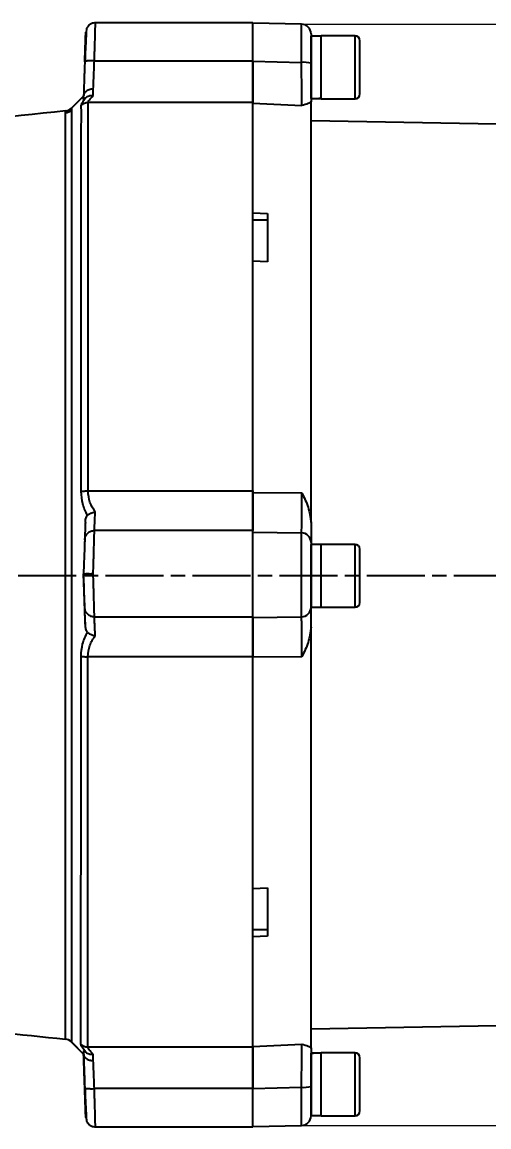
# Model space of a CAD drawing. Header units: millimetres. Extents: x 2278 to 4715, y 679 to 2402.
# Drawn here: x 3972 to 4068.5, y 1969.2 to 2197.4 of the extents above; entities that cross this region are included whole.
import ezdxf

# ---------------------------------------------------------------- set-up
doc = ezdxf.new("R2010")
doc.units = ezdxf.units.MM
doc.linetypes.add('AM_ISO08W050', pattern=[18, 12, -1.5, 3, -1.5])
doc.layers.add('AM_5', color=3, linetype='Continuous', lineweight=25)
doc.layers.add('AM_7', color=4, linetype='AM_ISO08W050', lineweight=25)
doc.styles.add('SLDTEXTSTYLE1', font='txt.shx', dxfattribs={"width": 0.7, "bigfont": 'gbcbig.shx'})
doc.dimstyles.new('SLDDIMSTYLE12$0', dxfattribs={"dimtxt": 12, "dimasz": 10, "dimexe": 0, "dimexo": 0.0625, "dimgap": 0.875, "dimtad": 1, "dimdec": 1, "dimlfac": 1.8, "dimrnd": 1e-09, "dimzin": 12, "dimdsep": 46, "dimtxsty": 'SLDTEXTSTYLE1', "dimcen": 0.09, "dimdle": 8.16, "dimclrd": 3, "dimclre": 3, "dimadec": 0, "dimazin": 3, "dimtfac": 1, "dimtdec": 1, "dimtofl": 0, "dimtmove": 0, "dimatfit": 3, "dimfxl": 0, "dimfrac": 2, "dimtolj": 1, "dimlwd": 5, "dimlwe": 5, "dimarcsym": 0})

# ---------------------------------------------------------------- blocks, each defined once
blk = doc.blocks.new('*D69')
at = {"layer": 'AM_5', "color": 3, "lineweight": 5, "transparency": 16777216}
blk.add_line((4029.82, 2196.94), (4217.38, 2196.94), dxfattribs=at)
at = {"layer": 'AM_5', "color": 3, "linetype": 'Continuous', "lineweight": 5, "transparency": 16777216}
for p, q in [((4217.38, 2186.94), (4217.38, 1979.51)), ((4029.82, 1969.51), (4217.38, 1969.51))]:
    blk.add_line(p, q, dxfattribs=at)
at = {"layer": 'AM_5', "color": 3, "transparency": 16777216}
for points in [[(4215.72, 2186.94), (4219.05, 2186.94), (4217.38, 2196.94)], [(4215.72, 1979.51), (4219.05, 1979.51), (4217.38, 1969.51)]]:
    blk.add_solid(points, dxfattribs=at)
at = {"layer": 'Defpoints', "color": 0, "transparency": 16777216}
for p in [(4029.76, 2196.94), (4029.75, 1969.51), (4217.38, 1969.51)]:
    blk.add_point(p, dxfattribs=at)
at = {"layer": 'AM_5', "color": 0, "transparency": 16777216, "insert": (4210.51, 2083.23), "char_height": 12, "attachment_point": 5, "rotation": 90, "style": 'SLDTEXTSTYLE1'}
blk.add_mtext('\\A1;230', dxfattribs=at)

msp = doc.modelspace()

# ---------------------------------------------------------------- linework, layer by layer
at = {"color": 7, "linetype": 'Continuous', "lineweight": 25}
for p, q in [((4019.721, 2197.228), (3987.18, 2197.228)), ((4029.756, 2196.943), (4019.721, 2197.118)), ((4029.756, 2189.049), (4029.756, 2196.943)), ((4033.821, 2194.463), (4031.721, 2194.463)), ((4031.721, 2181.583), (4031.721, 2194.463)), ((4040.821, 2194.523), (4033.821, 2194.523)), ((4033.821, 2181.523), (4033.821, 2194.523)), ((4033.821, 2181.698), (4033.821, 2194.44)), ((4040.821, 2181.523), (4040.821, 2194.523)), ((3985.036, 2189.223), (3984.968, 2189.181)), ((3986.966, 2189.364), (4019.721, 2189.363)), ((4019.721, 2189.299), (4029.756, 2189.049)), ((3986.721, 2182.203), (3986.721, 2183.513)), ((3984.721, 2182.102), (3982.217, 2179.597)), ((3984.721, 2181.509), (3984.721, 2182.126)), ((4033.821, 2181.523), (4040.821, 2181.523)), ((4019.721, 2180.772), (3985.675, 2180.772)), ((4019.721, 2180.648), (4029.826, 2180.131)), ((4161.247, 2174.707), (4031.721, 2176.968)), ((4019.721, 2157.977), (4022.721, 2157.866)), ((4022.721, 2156.442), (4019.721, 2156.442)), ((4022.721, 2147.871), (4019.721, 2147.982)), ((3985.641, 2100.56), (4019.721, 2100.56)), ((4019.721, 2100.256), (4029.825, 2100.137)), ((4019.72, 2092.385), (3986.964, 2092.386)), ((4019.72, 2092.054), (4029.755, 2091.905)), ((4029.755, 2074.551), (4029.755, 2091.905)), ((4033.82, 2089.463), (4031.72, 2089.463)), ((4031.72, 2076.583), (4031.72, 2089.463)), ((4040.82, 2089.523), (4033.82, 2089.523)), ((4033.82, 2076.523), (4033.82, 2089.523)), ((4033.82, 2076.583), (4033.82, 2089.463)), ((4040.82, 2076.523), (4040.82, 2089.523)), ((3984.72, 2083.468), (3984.72, 2083.44)), ((4031.72, 2076.583), (4033.82, 2076.583)), ((4033.82, 2076.523), (4040.82, 2076.523)), ((3986.964, 2074.525), (4019.72, 2074.524)), ((4019.72, 2074.402), (4029.755, 2074.551)), ((4019.72, 2066.313), (3985.626, 2066.313)), ((4029.825, 2066.319), (4019.72, 2066.2)), ((4019.72, 2018.474), (4022.72, 2018.585)), ((4019.837, 2010.014), (4022.72, 2010.014)), ((4022.72, 2008.59), (4019.72, 2008.479)), ((4019.72, 2003.305), (4019.72, 2008.479)), ((4031.72, 1989.488), (4161.246, 1991.748)), ((3980.972, 1987.371), (3980.972, 1987.372)), ((3982.194, 1986.799), (3984.726, 1984.265)), ((3982.198, 1986.795), (3984.72, 1984.271)), ((3982.198, 1986.795), (3982.199, 1986.794)), ((3984.72, 1984.898), (3984.72, 1984.295)), ((3985.592, 1985.757), (4019.72, 1985.757)), ((4019.72, 1985.808), (4029.825, 1986.325)), ((3984.72, 1984.275), (3984.72, 1984.295)), ((3984.72, 1984.251), (3984.72, 1984.272)), ((3984.72, 1984.271), (3984.72, 1984.27)), ((3984.72, 1984.27), (3984.72, 1984.271)), ((3984.721, 1984.245), (3984.72, 1984.251)), ((4031.72, 1984.348), (4031.72, 1984.463)), ((4031.72, 1971.583), (4031.72, 1984.348)), ((4040.82, 1984.523), (4033.82, 1984.523)), ((4033.82, 1978.023), (4033.82, 1984.523)), ((4033.82, 1971.583), (4033.82, 1984.46)), ((4040.82, 1978.023), (4040.82, 1984.523)), ((4033.82, 1971.523), (4033.82, 1978.023)), ((4040.82, 1971.523), (4040.82, 1978.023)), ((3984.964, 1977.305), (3985.032, 1977.265)), ((4019.72, 1977.131), (3986.963, 1977.131)), ((4019.72, 1977.157), (4029.755, 1977.407)), ((4029.755, 1969.513), (4029.755, 1977.407)), ((4031.72, 1971.583), (4033.82, 1971.583)), ((4033.82, 1971.523), (4040.82, 1971.523)), ((3987.176, 1969.228), (4019.72, 1969.228)), ((4019.72, 1969.338), (4029.755, 1969.513))]:
    msp.add_line(p, q, dxfattribs=at)
at = {"color": 7, "linetype": 'Continuous', "lineweight": 25, "flags": 128}
msp.add_lwpolyline([(3986.72, 1982.927), (3986.72, 1983.106), (3986.72, 1983.281), (3986.72, 1983.451), (3986.72, 1983.615), (3986.72, 1983.775), (3986.72, 1983.93), (3986.72, 1984.08), (3986.72, 1984.224)], dxfattribs=at)
at = {"color": 7, "linetype": 'Continuous', "lineweight": 25}
for centre, radius, start, end in [((4029.721, 2194.944), 2, 359.99969, 88.99969), ((4040.821, 2193.523), 1, 359.99969, 89.99969), ((4030.237, 2183.72), 5.35, 73.89589, 95.15802), ((4040.821, 2182.523), 1, 269.99969, 359.99969), ((4043.831, 1525.134), 656.897, 95.489386, 101.924805), ((3980.801, 2181.009), 2, 275.4893, 315.06662), ((4029.725, 2089.909), 1.995, 0.12453, 89.12989), ((4040.82, 2088.523), 1, 359.99969, 89.99969), ((4029.725, 2076.547), 1.995, 270.86948, 359.87485), ((4040.82, 2077.523), 1, 269.99969, 359.99969), ((4042.543, 2641.377), 656.897, 259.692209, 264.621686), ((3980.784, 1985.38), 2, 45.01628, 84.62182), ((3980.784, 1985.38), 2, 44.96902, 84.62197), ((4040.82, 1983.523), 1, 359.99969, 89.99969), ((4030.236, 1982.736), 5.35, 264.84135, 286.10349), ((4029.72, 1971.512), 2, 270.99969, 359.99969), ((4040.82, 1972.523), 1, 269.99969, 359.99969)]:
    msp.add_arc(centre, radius, start, end, dxfattribs=at)
for centre, major_axis, ratio, start_param, end_param in [((4031.721, 2188.023), (11.154, 0), 0.5773503, 4.712389, 4.9017857), ((4033.821, 2188.023), (11.154, 0), 0.5773503, 4.6181163, 4.712389), ((3984.843, 2079.725), (-3.458, 99.039), 0.0000745, 4.6429335, 4.7499054), ((3981.383, 2079.846), (-3.337, 95.576), 0.0000745, 3.1448209, 3.1516235), ((4031.72, 1978.023), (11.154, 0), 0.5773503, 1.4765235, 1.5707963), ((4033.82, 1978.023), (11.154, 0), 0.5773503, 1.5707963, 1.760193)]:
    msp.add_ellipse(centre, major_axis=major_axis, ratio=ratio, start_param=start_param, end_param=end_param, dxfattribs=at)
for points, knots in [([(3987.259, 2197.226), (3987.071, 2197.218), (3986.681, 2197.202), (3986.124, 2196.959), (3985.638, 2196.564), (3985.441, 2196.198), (3985.343, 2196.017)], [0, 0, 0, 0, 0.2333499, 0.484891, 0.744508, 1, 1, 1, 1]), ([(3986.966, 2189.364), (3986.983, 2189.963), (3987.013, 2191.103), (3987.064, 2192.995), (3987.106, 2194.471), (3987.134, 2195.532), (3987.151, 2196.139), (3987.171, 2196.88), (3987.185, 2197.393), (3987.18, 2197.205), (3987.18, 2197.193)], [0, 0, 0, 0, 0.1406686, 0.2673929, 0.4783479, 0.5663563, 0.6529404, 0.7381007, 0.9838874, 1, 1, 1, 1]), ([(4019.721, 2189.363), (4019.721, 2190.426), (4019.721, 2192.552), (4019.721, 2195.12), (4019.721, 2196.889), (4019.721, 2197.113), (4019.721, 2197.224)], [0, 0, 0, 0, 0.25036608, 0.50073216, 0.75109823, 1, 1, 1, 1]), ([(3985.345, 2196.023), (3985.329, 2195.897), (3985.297, 2195.647), (3985.213, 2194.076), (3985.112, 2191.878), (3985.038, 2190.105), (3985.001, 2189.225)], [0, 0, 0, 0, 0.254696, 0.5062842, 0.7546307, 1, 1, 1, 1]), ([(3985.069, 2192.066), (3985.079, 2192.335), (3985.115, 2193.379), (3985.15, 2194.376), (3985.177, 2195.149), (3985.179, 2195.221), (3985.181, 2195.263)], [0, 0, 0, 0, 0.1366129, 0.5304212, 0.7239462, 1, 1, 1, 1]), ([(4041.821, 2188.023), (4041.821, 2188.715), (4041.821, 2189.779), (4041.821, 2191.059), (4041.821, 2191.94), (4041.821, 2192.65), (4041.821, 2193.336), (4041.821, 2193.449), (4041.821, 2193.523)], [0, 0, 0, 0, 0.2394568, 0.3683607, 0.5, 0.6316393, 0.7605432, 1, 1, 1, 1]), ([(3984.968, 2189.151), (3984.994, 2189.892), (3985.03, 2190.946), (3985.06, 2191.81), (3985.069, 2192.066)], [0, 0, 0, 0, 0.7030079, 1, 1, 1, 1]), ([(3984.968, 2189.181), (3984.949, 2188.659), (3984.914, 2187.644), (3984.864, 2186.221), (3984.796, 2184.275), (3984.753, 2183.029), (3984.722, 2182.143)], [0, 0, 0, 0, 0.1983107, 0.386023, 0.5632417, 1, 1, 1, 1]), ([(3986.966, 2189.364), (3986.716, 2189.369), (3986.33, 2189.377), (3985.866, 2189.362), (3985.545, 2189.34), (3985.29, 2189.309), (3985.087, 2189.271), (3985.052, 2189.239), (3985.036, 2189.223)], [0, 0, 0, 0, 0.2702959, 0.4157421, 0.5642569, 0.7127719, 0.8582187, 1, 1, 1, 1]), ([(3986.721, 2183.513), (3986.753, 2184.262), (3986.804, 2185.459), (3986.889, 2187.513), (3986.94, 2188.726), (3986.966, 2189.364)], [0, 0, 0, 0, 0.442556, 0.7070771, 1, 1, 1, 1]), ([(4019.721, 2180.648), (4019.721, 2180.929), (4019.721, 2181.49), (4019.721, 2183.509), (4019.721, 2186.158), (4019.721, 2188.251), (4019.721, 2189.299)], [0, 0, 0, 0, 0.2500466, 0.4994486, 0.7493959, 1, 1, 1, 1]), ([(4029.826, 2180.131), (4029.825, 2180.406), (4029.824, 2180.776), (4029.819, 2181.731), (4029.815, 2182.41), (4029.809, 2183.225), (4029.799, 2184.243), (4029.786, 2185.555), (4029.773, 2187.184), (4029.762, 2188.407), (4029.756, 2189.049)], [0, 0, 0, 0, 0.24428957, 0.32903605, 0.41448985, 0.50012501, 0.59799237, 0.71577027, 0.85107242, 1, 1, 1, 1]), ([(4031.721, 2188.86), (4031.721, 2188.1), (4031.721, 2186.586), (4031.721, 2184.457), (4031.721, 2182.5), (4031.721, 2181.436), (4031.721, 2180.902)], [0, 0, 0, 0, 0.2507669, 0.5000113, 0.749245, 1, 1, 1, 1]), ([(4041.821, 2182.523), (4041.821, 2182.596), (4041.821, 2182.709), (4041.821, 2183.395), (4041.821, 2184.105), (4041.821, 2184.986), (4041.821, 2186.266), (4041.821, 2187.331), (4041.821, 2188.023)], [0, 0, 0, 0, 0.2394568, 0.3683607, 0.5, 0.6316393, 0.7605432, 1, 1, 1, 1]), ([(3986.721, 2183.513), (3986.576, 2183.508), (3986.288, 2183.499), (3985.862, 2183.397), (3985.477, 2183.233), (3985.163, 2183.014), (3984.93, 2182.762), (3984.765, 2182.471), (3984.736, 2182.255), (3984.722, 2182.143)], [0, 0, 0, 0, 0.14037969, 0.27934696, 0.43421745, 0.57550646, 0.70514845, 0.84665009, 1, 1, 1, 1]), ([(3984.26, 2180.195), (3984.301, 2180.357), (3984.386, 2180.698), (3984.908, 2181.397), (3985.182, 2181.763)], [0, 0, 0, 0, 0.4772622, 1, 1, 1, 1]), ([(3985.182, 2181.763), (3985.126, 2181.715), (3984.994, 2181.599), (3984.829, 2181.487), (3984.735, 2181.457), (3984.725, 2181.494), (3984.721, 2181.509)], [0, 0, 0, 0, 0.1458908, 0.3468199, 0.7287309, 1, 1, 1, 1]), ([(3985.182, 2181.763), (3985.279, 2181.84), (3985.479, 2181.997), (3985.841, 2182.14), (3986.26, 2182.226), (3986.554, 2182.211), (3986.721, 2182.203)], [0, 0, 0, 0, 0.2395315, 0.4944886, 0.7142619, 1, 1, 1, 1]), ([(3985.675, 2180.772), (3985.728, 2180.929), (3985.835, 2181.245), (3986.424, 2181.882), (3986.721, 2182.203)], [0, 0, 0, 0, 0.4963659, 1, 1, 1, 1]), ([(3980.972, 1987.372), (3980.972, 1987.461), (3980.972, 1987.642), (3980.972, 1988.988), (3980.972, 1991.154), (3980.973, 1994.235), (3980.973, 1998.219), (3980.974, 2001.927), (3980.974, 2004.771), (3980.974, 2006.403), (3980.974, 2008.106), (3980.974, 2009.88), (3980.974, 2011.725), (3980.975, 2013.638), (3980.975, 2016.525), (3980.975, 2020.699), (3980.976, 2026.563), (3980.977, 2033.428), (3980.978, 2040.373), (3980.979, 2047.146), (3980.979, 2053.516), (3980.98, 2060.365), (3980.981, 2067.677), (3980.981, 2075.424), (3980.982, 2083.439), (3980.983, 2091.444), (3980.984, 2099.159), (3980.984, 2106.443), (3980.985, 2113.27), (3980.985, 2119.622), (3980.986, 2125.707), (3980.987, 2131.478), (3980.987, 2136.891), (3980.988, 2140.75), (3980.988, 2143.305), (3980.989, 2144.751), (3980.989, 2146.137), (3980.989, 2147.465), (3980.989, 2148.736), (3980.989, 2149.952), (3980.99, 2153.069), (3980.99, 2157.793), (3980.991, 2163.517), (3980.991, 2168.362), (3980.992, 2172.307), (3980.992, 2175.353), (3980.992, 2177.484), (3980.992, 2178.793), (3980.992, 2178.944), (3980.992, 2179.018)], [0, 0, 0, 0, 0.0296529, 0.0597596, 0.0903203, 0.121335, 0.1528036, 0.1847262, 0.1939339, 0.2031788, 0.2124607, 0.2217798, 0.231136, 0.2405293, 0.2499597, 0.2723294, 0.297237, 0.3246821, 0.3546643, 0.3760668, 0.3985975, 0.4222564, 0.4470433, 0.4729582, 0.5000012, 0.5269362, 0.5527631, 0.5774817, 0.6010919, 0.6235936, 0.6449867, 0.6676297, 0.6888821, 0.7087436, 0.7151195, 0.7213375, 0.7273978, 0.7333003, 0.739045, 0.7446319, 0.750061, 0.7827354, 0.8150007, 0.8468569, 0.878304, 0.9093419, 0.9399706, 0.97019, 1, 1, 1, 1]), ([(3982.223, 2179.152), (3982.044, 2179.001), (3981.685, 2178.699), (3981.223, 2178.613), (3980.992, 2178.57)], [0, 0, 0, 0, 0.4999289, 1, 1, 1, 1]), ([(3982.217, 2179.141), (3982.217, 2178.753), (3982.217, 2177.973), (3982.217, 2175.645), (3982.216, 2172.488), (3982.216, 2168.454), (3982.215, 2163.604), (3982.215, 2157.979), (3982.214, 2151.635), (3982.214, 2144.632), (3982.213, 2137.037), (3982.212, 2128.925), (3982.211, 2120.372), (3982.21, 2111.461), (3982.209, 2102.279), (3982.208, 2092.913), (3982.208, 2083.453), (3982.207, 2073.991), (3982.206, 2064.617), (3982.205, 2055.423), (3982.204, 2046.495), (3982.203, 2037.921), (3982.202, 2029.782), (3982.202, 2022.158), (3982.201, 2015.121), (3982.2, 2008.739), (3982.2, 2003.073), (3982.199, 1998.179), (3982.199, 1994.104), (3982.199, 1990.882), (3982.198, 1988.566), (3982.198, 1987.094), (3982.198, 1986.895), (3982.198, 1986.795)], [0, 0, 0, 0, 0.0319997, 0.0642664, 0.0965331, 0.1287997, 0.1610664, 0.1933331, 0.2255998, 0.2578664, 0.2901331, 0.3223998, 0.3546665, 0.3869332, 0.4191998, 0.4514665, 0.4837332, 0.5159999, 0.5482665, 0.5805332, 0.6127999, 0.6450666, 0.6773332, 0.7095999, 0.7418666, 0.7741333, 0.8063999, 0.8386666, 0.8709333, 0.9032, 0.9354666, 0.9677333, 1, 1, 1, 1]), ([(3982.217, 2179.587), (3982.217, 2179.591), (3982.217, 2179.596), (3982.217, 2179.145), (3982.217, 2179.141)], [0, 0, 0, 0, 0.9916131, 1, 1, 1, 1]), ([(3984.226, 2100.458), (3984.227, 2103.194), (3984.229, 2108.569), (3984.232, 2116.283), (3984.236, 2123.515), (3984.238, 2130.235), (3984.241, 2136.438), (3984.244, 2142.996), (3984.247, 2149.654), (3984.25, 2156.123), (3984.253, 2161.563), (3984.255, 2166.062), (3984.257, 2169.722), (3984.259, 2172.646), (3984.26, 2174.939), (3984.261, 2176.857), (3984.261, 2178.358), (3984.261, 2179.47), (3984.26, 2179.977), (3984.26, 2180.195)], [0, 0, 0, 0, 0.069544, 0.1366662, 0.2013664, 0.2636441, 0.3234991, 0.380931, 0.462516, 0.5386511, 0.6093347, 0.6745656, 0.7343428, 0.7886652, 0.8375319, 0.880942, 0.9303299, 0.9700165, 1, 1, 1, 1]), ([(3984.26, 2180.195), (3984.358, 2180.281), (3984.554, 2180.454), (3984.907, 2180.634), (3985.285, 2180.751), (3985.546, 2180.766), (3985.675, 2180.773)], [0, 0, 0, 0, 0.24911197, 0.50206826, 0.75396005, 1, 1, 1, 1]), ([(3985.641, 2100.56), (3985.642, 2103.517), (3985.644, 2109.365), (3985.648, 2117.79), (3985.651, 2125.77), (3985.655, 2134.048), (3985.658, 2142.412), (3985.661, 2150.585), (3985.665, 2157.75), (3985.667, 2163.91), (3985.669, 2169.083), (3985.671, 2173.313), (3985.673, 2176.631), (3985.674, 2179.164), (3985.675, 2180.244), (3985.675, 2180.772)], [0, 0, 0, 0, 0.0747451, 0.1478589, 0.2193413, 0.2891922, 0.3797685, 0.467446, 0.5522244, 0.6341035, 0.7130829, 0.7891626, 0.8623421, 0.9326213, 1, 1, 1, 1]), ([(4019.721, 2168.116), (4019.721, 2168.203), (4019.721, 2169.92), (4019.721, 2172.635), (4019.721, 2176.145), (4019.721, 2178.881), (4019.721, 2180.059), (4019.721, 2180.648)], [0, 0, 0, 0, 0.0131855, 0.2598891, 0.5065928, 0.7532964, 1, 1, 1, 1]), ([(4031.721, 2180.902), (4031.575, 2180.782), (4031.283, 2180.54), (4030.313, 2180.268), (4029.826, 2180.131)], [0, 0, 0, 0, 0.4975573, 1, 1, 1, 1]), ([(4019.721, 2157.977), (4019.721, 2159.923), (4019.721, 2161.965), (4019.721, 2163.666), (4019.721, 2163.747)], [0, 0, 0, 0, 0.9523312, 1, 1, 1, 1]), ([(4019.721, 2147.895), (4019.721, 2149.157), (4019.721, 2152.172), (4019.721, 2154.873), (4019.721, 2156.442)], [0, 0, 0, 0, 0.41880945, 1, 1, 1, 1]), ([(3984.226, 2100.458), (3984.323, 2100.473), (3984.518, 2100.504), (3984.87, 2100.536), (3985.249, 2100.557), (3985.511, 2100.559), (3985.641, 2100.56)], [0, 0, 0, 0, 0.2475722, 0.5, 0.7524278, 1, 1, 1, 1]), ([(3985.531, 2095.496), (3985.152, 2096.256), (3984.416, 2097.731), (3984.288, 2099.567), (3984.226, 2100.458)], [0, 0, 0, 0, 0.5146876, 1, 1, 1, 1]), ([(3987.126, 2096.241), (3986.709, 2096.863), (3985.883, 2098.095), (3985.721, 2099.744), (3985.641, 2100.56)], [0, 0, 0, 0, 0.5050283, 1, 1, 1, 1]), ([(4019.72, 2092.054), (4019.72, 2092.28), (4019.72, 2092.732), (4019.72, 2094.611), (4019.721, 2097.156), (4019.721, 2099.222), (4019.721, 2100.256)], [0, 0, 0, 0, 0.25006523, 0.49944561, 0.74938637, 1, 1, 1, 1]), ([(4029.755, 2091.905), (4029.761, 2092.001), (4029.772, 2092.185), (4029.785, 2092.787), (4029.795, 2093.403), (4029.803, 2093.945), (4029.814, 2095.04), (4029.823, 2096.998), (4029.824, 2099.105), (4029.825, 2100.137)], [0, 0, 0, 0, 0.1490589, 0.284486, 0.365253, 0.4374072, 0.5004523, 0.7554674, 1, 1, 1, 1]), ([(4029.825, 2100.137), (4030.312, 2099.165), (4031.282, 2097.232), (4031.575, 2095.085), (4031.72, 2094.017)], [0, 0, 0, 0, 0.5024427, 1, 1, 1, 1]), ([(3985.091, 2094.037), (3985.111, 2094.307), (3985.143, 2094.711), (3985.306, 2095.188), (3985.437, 2095.402), (3985.516, 2095.481), (3985.531, 2095.496)], [0, 0, 0, 0, 0.5019977, 0.7519527, 0.9535485, 1, 1, 1, 1]), ([(3985.531, 2095.496), (3985.629, 2095.58), (3985.831, 2095.752), (3986.222, 2095.967), (3986.662, 2096.141), (3986.971, 2096.207), (3987.126, 2096.241)], [0, 0, 0, 0, 0.2386671, 0.4926942, 0.7442037, 1, 1, 1, 1]), ([(3986.964, 2092.386), (3986.969, 2092.495), (3986.979, 2092.72), (3987.013, 2093.521), (3987.061, 2094.664), (3987.104, 2095.709), (3987.126, 2096.241)], [0, 0, 0, 0, 0.2356127, 0.4808109, 0.7356041, 1, 1, 1, 1]), ([(3985.091, 2094.037), (3985.075, 2093.585), (3985.043, 2092.679), (3985.006, 2091.633), (3984.978, 2090.828), (3984.97, 2090.589), (3984.965, 2090.47)], [0, 0, 0, 0, 0.2423696, 0.4853152, 0.7431963, 1, 1, 1, 1]), ([(3984.966, 2090.47), (3985.001, 2090.714), (3985.074, 2091.221), (3985.542, 2091.865), (3986.207, 2092.305), (3986.718, 2092.36), (3986.964, 2092.386)], [0, 0, 0, 0, 0.2409388, 0.5005407, 0.7598409, 1, 1, 1, 1]), ([(3986.722, 2083.472), (3986.742, 2084.218), (3986.776, 2085.472), (3986.832, 2087.524), (3986.89, 2089.675), (3986.944, 2091.666), (3986.958, 2092.151), (3986.964, 2092.386)], [0, 0, 0, 0, 0.17216565, 0.28957594, 0.50053694, 0.75812355, 1, 1, 1, 1]), ([(4019.72, 2079.023), (4019.72, 2079.434), (4019.72, 2080.748), (4019.72, 2083.492), (4019.72, 2086.723), (4019.72, 2089.542), (4019.72, 2091.647), (4019.72, 2092.139), (4019.72, 2092.385)], [0, 0, 0, 0, 0.0834594, 0.2667675, 0.4500756, 0.6333838, 0.8166919, 1, 1, 1, 1]), ([(4031.72, 2094.017), (4031.72, 2093.465), (4031.72, 2092.363), (4031.72, 2091.144), (4031.72, 2090.257), (4031.72, 2090.028), (4031.72, 2089.914)], [0, 0, 0, 0, 0.250755, 0.4999887, 0.7492331, 1, 1, 1, 1]), ([(3984.965, 2090.47), (3984.959, 2090.277), (3984.945, 2089.89), (3984.887, 2088.231), (3984.81, 2086.02), (3984.75, 2084.318), (3984.72, 2083.468)], [0, 0, 0, 0, 0.2501088, 0.5000493, 0.7500207, 1, 1, 1, 1]), ([(4041.82, 2077.523), (4041.82, 2077.596), (4041.82, 2077.709), (4041.82, 2078.395), (4041.82, 2079.105), (4041.82, 2079.986), (4041.82, 2081.266), (4041.82, 2083.023), (4041.82, 2084.779), (4041.82, 2086.059), (4041.82, 2086.94), (4041.82, 2087.65), (4041.82, 2088.336), (4041.82, 2088.449), (4041.82, 2088.523)], [0, 0, 0, 0, 0.1197284, 0.1841803, 0.25, 0.3158197, 0.3802716, 0.5, 0.6197284, 0.6841803, 0.75, 0.8158197, 0.8802716, 1, 1, 1, 1]), ([(3984.72, 2083.468), (3984.74, 2083.468), (3984.773, 2083.469), (3984.991, 2083.47), (3985.259, 2083.471), (3985.605, 2083.471), (3986.085, 2083.47), (3986.471, 2083.471), (3986.722, 2083.472)], [0, 0, 0, 0, 0.2060336, 0.3367467, 0.4847907, 0.6326865, 0.7619928, 1, 1, 1, 1]), ([(3984.965, 2076.439), (3984.959, 2076.638), (3984.945, 2077.035), (3984.887, 2078.708), (3984.809, 2080.923), (3984.75, 2082.619), (3984.72, 2083.468)], [0, 0, 0, 0, 0.2517027, 0.5016332, 0.7507978, 1, 1, 1, 1]), ([(3986.964, 2074.525), (3986.958, 2074.765), (3986.944, 2075.262), (3986.89, 2077.272), (3986.832, 2079.43), (3986.776, 2081.478), (3986.742, 2082.728), (3986.722, 2083.472)], [0, 0, 0, 0, 0.2427621, 0.5013465, 0.7114494, 0.8284362, 1, 1, 1, 1]), ([(3986.964, 2074.524), (3986.718, 2074.551), (3986.206, 2074.605), (3985.542, 2075.045), (3985.074, 2075.689), (3985.001, 2076.195), (3984.965, 2076.439)], [0, 0, 0, 0, 0.2401596, 0.4994595, 0.7590609, 1, 1, 1, 1]), ([(3985.09, 2072.852), (3985.074, 2073.314), (3985.042, 2074.239), (3985.005, 2075.287), (3984.978, 2076.081), (3984.97, 2076.319), (3984.965, 2076.439)], [0, 0, 0, 0, 0.2474466, 0.4951672, 0.7474842, 1, 1, 1, 1]), ([(4031.72, 2072.438), (4031.72, 2072.991), (4031.72, 2074.093), (4031.72, 2075.312), (4031.72, 2076.199), (4031.72, 2076.427), (4031.72, 2076.542)], [0, 0, 0, 0, 0.250755, 0.4999887, 0.7492331, 1, 1, 1, 1]), ([(3987.126, 2070.653), (3987.104, 2071.185), (3987.06, 2072.231), (3987.013, 2073.376), (3986.979, 2074.183), (3986.969, 2074.412), (3986.964, 2074.525)], [0, 0, 0, 0, 0.26432, 0.5190878, 0.7643113, 1, 1, 1, 1]), ([(4019.72, 2066.2), (4019.72, 2067.232), (4019.72, 2069.294), (4019.72, 2071.838), (4019.72, 2073.72), (4019.72, 2074.175), (4019.72, 2074.402)], [0, 0, 0, 0, 0.2500466, 0.4994486, 0.7493959, 1, 1, 1, 1]), ([(4029.825, 2066.319), (4029.824, 2067.353), (4029.824, 2068.746), (4029.818, 2070.28), (4029.814, 2071.161), (4029.808, 2072), (4029.798, 2072.826), (4029.786, 2073.608), (4029.772, 2074.27), (4029.761, 2074.455), (4029.755, 2074.551)], [0, 0, 0, 0, 0.2442896, 0.329036, 0.4144898, 0.500125, 0.5979924, 0.7157703, 0.8510724, 1, 1, 1, 1]), ([(3985.529, 2071.399), (3985.466, 2071.475), (3985.317, 2071.655), (3985.146, 2072.164), (3985.112, 2072.584), (3985.09, 2072.852)], [0, 0, 0, 0, 0.2096697, 0.4969081, 1, 1, 1, 1]), ([(4031.72, 2072.438), (4031.575, 2071.37), (4031.282, 2069.224), (4030.312, 2067.291), (4029.825, 2066.319)], [0, 0, 0, 0, 0.49755733, 1, 1, 1, 1]), ([(3984.211, 2066.414), (3984.271, 2067.283), (3984.397, 2069.128), (3985.137, 2070.613), (3985.529, 2071.399)], [0, 0, 0, 0, 0.4710631, 1, 1, 1, 1]), ([(3985.529, 2071.399), (3985.618, 2071.322), (3985.802, 2071.163), (3986.139, 2070.971), (3986.58, 2070.776), (3986.915, 2070.7), (3987.126, 2070.653)], [0, 0, 0, 0, 0.2180112, 0.4512605, 0.6551007, 1, 1, 1, 1]), ([(3985.626, 2066.313), (3985.708, 2067.133), (3985.873, 2068.79), (3986.706, 2070.028), (3987.126, 2070.653)], [0, 0, 0, 0, 0.4949431, 1, 1, 1, 1]), ([(3984.177, 1986.335), (3984.177, 1986.876), (3984.177, 1987.98), (3984.178, 1990.554), (3984.18, 1993.911), (3984.182, 1998.176), (3984.184, 2003.375), (3984.187, 2009.549), (3984.19, 2016.713), (3984.193, 2024.865), (3984.197, 2033.192), (3984.2, 2041.421), (3984.204, 2049.341), (3984.207, 2057.694), (3984.21, 2063.487), (3984.211, 2066.414)], [0, 0, 0, 0, 0.0678553, 0.1385233, 0.2120041, 0.2882979, 0.3674046, 0.4493245, 0.5340576, 0.6216041, 0.7119641, 0.781597, 0.8528139, 0.9256148, 1, 1, 1, 1]), ([(3984.211, 2066.414), (3984.309, 2066.399), (3984.506, 2066.369), (3984.859, 2066.337), (3985.237, 2066.317), (3985.497, 2066.314), (3985.626, 2066.313)], [0, 0, 0, 0, 0.2497399, 0.5029105, 0.7545831, 1, 1, 1, 1]), ([(3985.592, 1985.757), (3985.592, 1986.297), (3985.592, 1987.4), (3985.593, 1989.966), (3985.595, 1993.318), (3985.597, 1997.582), (3985.599, 2002.788), (3985.602, 2008.98), (3985.605, 2016.176), (3985.608, 2024.378), (3985.612, 2032.766), (3985.615, 2041.064), (3985.619, 2049.059), (3985.622, 2057.499), (3985.625, 2063.353), (3985.626, 2066.313)], [0, 0, 0, 0, 0.067352, 0.1376094, 0.210772, 0.2868395, 0.3658117, 0.4476884, 0.5324692, 0.620154, 0.7107424, 0.7806056, 0.8521029, 0.9252344, 1, 1, 1, 1]), ([(4019.72, 2010.014), (4019.72, 2011.583), (4019.72, 2014.284), (4019.72, 2017.299), (4019.72, 2018.561)], [0, 0, 0, 0, 0.5811906, 1, 1, 1, 1]), ([(4019.72, 1985.808), (4019.72, 1986.395), (4019.72, 1987.569), (4019.72, 1990.334), (4019.72, 1993.665), (4019.72, 1996.46), (4019.72, 1997.812)], [0, 0, 0, 0, 0.2540651, 0.5081301, 0.7621952, 1, 1, 1, 1]), ([(3985.172, 1984.653), (3984.877, 1985.045), (3984.313, 1985.796), (3984.221, 1986.161), (3984.177, 1986.335)], [0, 0, 0, 0, 0.5227417, 1, 1, 1, 1]), ([(3984.177, 1986.335), (3984.273, 1986.249), (3984.469, 1986.077), (3984.821, 1985.897), (3985.2, 1985.779), (3985.462, 1985.764), (3985.592, 1985.757)], [0, 0, 0, 0, 0.2475715, 0.5, 0.7524285, 1, 1, 1, 1]), ([(3984.72, 1984.898), (3984.733, 1984.924), (3984.752, 1984.96), (3984.915, 1984.863), (3985.042, 1984.767), (3985.139, 1984.682), (3985.172, 1984.653)], [0, 0, 0, 0, 0.5401867, 0.7445987, 0.9130344, 1, 1, 1, 1]), ([(3986.72, 1984.224), (3986.401, 1984.567), (3985.767, 1985.249), (3985.65, 1985.589), (3985.592, 1985.757)], [0, 0, 0, 0, 0.5038209, 1, 1, 1, 1]), ([(4019.72, 1977.157), (4019.72, 1978.203), (4019.72, 1980.291), (4019.72, 1982.94), (4019.72, 1984.961), (4019.72, 1985.526), (4019.72, 1985.808)], [0, 0, 0, 0, 0.2500652, 0.4994456, 0.7493864, 1, 1, 1, 1]), ([(4029.755, 1977.407), (4029.761, 1978.048), (4029.772, 1979.272), (4029.784, 1980.751), (4029.794, 1981.84), (4029.802, 1982.606), (4029.814, 1983.894), (4029.822, 1985.473), (4029.824, 1986.045), (4029.825, 1986.325)], [0, 0, 0, 0, 0.1490589, 0.284486, 0.365253, 0.4374072, 0.5004523, 0.7554674, 1, 1, 1, 1]), ([(4029.825, 1986.325), (4030.312, 1986.188), (4031.282, 1985.915), (4031.574, 1985.674), (4031.72, 1985.554)], [0, 0, 0, 0, 0.5024427, 1, 1, 1, 1]), ([(4031.72, 1985.554), (4031.72, 1985.02), (4031.72, 1983.956), (4031.72, 1981.999), (4031.72, 1979.87), (4031.72, 1978.355), (4031.72, 1977.596)], [0, 0, 0, 0, 0.250755, 0.4999887, 0.7492331, 1, 1, 1, 1]), ([(3984.72, 1984.295), (3984.72, 1984.295), (3984.72, 1984.294), (3984.72, 1984.286), (3984.72, 1984.281), (3984.721, 1984.278)], [0, 0, 0, 0, 0.543353, 0.7777303, 1, 1, 1, 1]), ([(3984.964, 1977.275), (3984.946, 1977.794), (3984.91, 1978.802), (3984.861, 1980.214), (3984.794, 1982.136), (3984.751, 1983.369), (3984.72, 1984.245)], [0, 0, 0, 0, 0.1994959, 0.3879677, 0.5656023, 1, 1, 1, 1]), ([(3984.721, 1984.278), (3984.753, 1984.107), (3984.819, 1983.758), (3985.261, 1983.308), (3985.805, 1983.051), (3986.314, 1982.94), (3986.584, 1982.931), (3986.72, 1982.927)], [0, 0, 0, 0, 0.23797151, 0.48374175, 0.73730528, 0.86766451, 1, 1, 1, 1]), ([(3984.721, 1984.278), (3984.73, 1984.001), (3984.749, 1983.447), (3984.782, 1982.527), (3984.825, 1981.277), (3984.885, 1979.554), (3984.937, 1978.084), (3984.964, 1977.305)], [0, 0, 0, 0, 0.144554, 0.2884649, 0.4330404, 0.6996445, 1, 1, 1, 1]), ([(3985.172, 1984.653), (3985.269, 1984.577), (3985.469, 1984.421), (3985.832, 1984.281), (3986.253, 1984.197), (3986.55, 1984.214), (3986.72, 1984.224)], [0, 0, 0, 0, 0.24041229, 0.49413595, 0.70975194, 1, 1, 1, 1]), ([(3986.963, 1977.131), (3986.936, 1977.76), (3986.886, 1978.958), (3986.802, 1980.989), (3986.751, 1982.181), (3986.72, 1982.927)], [0, 0, 0, 0, 0.2929993, 0.5575399, 1, 1, 1, 1]), ([(4041.82, 1978.023), (4041.82, 1978.715), (4041.82, 1979.779), (4041.82, 1981.059), (4041.82, 1981.94), (4041.82, 1982.65), (4041.82, 1983.336), (4041.82, 1983.449), (4041.82, 1983.523)], [0, 0, 0, 0, 0.2394568, 0.3683607, 0.5, 0.6316393, 0.7605432, 1, 1, 1, 1]), ([(4041.82, 1972.523), (4041.82, 1972.596), (4041.82, 1972.709), (4041.82, 1973.395), (4041.82, 1974.105), (4041.82, 1974.986), (4041.82, 1976.266), (4041.82, 1977.331), (4041.82, 1978.023)], [0, 0, 0, 0, 0.2394568, 0.3683607, 0.5, 0.6316393, 0.7605432, 1, 1, 1, 1]), ([(3984.964, 1977.305), (3984.99, 1976.564), (3985.026, 1975.51), (3985.056, 1974.647), (3985.065, 1974.391)], [0, 0, 0, 0, 0.7030079, 1, 1, 1, 1]), ([(3985.177, 1971.194), (3985.177, 1971.181), (3985.182, 1971.047), (3985.162, 1971.607), (3985.115, 1972.96), (3985.044, 1974.97), (3984.992, 1976.462), (3984.964, 1977.275)], [0, 0, 0, 0, 0.0250103, 0.2767599, 0.5516114, 0.7552959, 1, 1, 1, 1]), ([(3984.997, 1977.263), (3985.035, 1976.348), (3985.078, 1975.282), (3985.116, 1974.459), (3985.121, 1974.343)], [0, 0, 0, 0, 0.8585954, 1, 1, 1, 1]), ([(3985.032, 1977.265), (3985.048, 1977.249), (3985.083, 1977.218), (3985.286, 1977.182), (3985.541, 1977.152), (3985.862, 1977.132), (3986.326, 1977.117), (3986.712, 1977.126), (3986.963, 1977.131)], [0, 0, 0, 0, 0.14182274, 0.28726286, 0.43577111, 0.58427906, 0.72971833, 1, 1, 1, 1]), ([(3987.177, 1969.228), (3987.174, 1969.339), (3987.167, 1969.565), (3987.122, 1971.257), (3987.065, 1973.315), (3987.012, 1975.301), (3986.98, 1976.5), (3986.963, 1977.131)], [0, 0, 0, 0, 0.24257233, 0.49659086, 0.71867262, 0.85202696, 1, 1, 1, 1]), ([(3985.065, 1974.391), (3985.075, 1974.122), (3985.111, 1973.077), (3985.146, 1972.081), (3985.173, 1971.307), (3985.175, 1971.236), (3985.177, 1971.194)], [0, 0, 0, 0, 0.1366127, 0.5304205, 0.7239453, 1, 1, 1, 1]), ([(3985.121, 1974.343), (3985.15, 1973.703), (3985.213, 1972.29), (3985.29, 1970.837), (3985.321, 1970.576), (3985.336, 1970.445)], [0, 0, 0, 0, 0.291344, 0.6435661, 1, 1, 1, 1]), ([(3985.339, 1970.439), (3985.437, 1970.258), (3985.634, 1969.892), (3986.12, 1969.497), (3986.677, 1969.255), (3987.067, 1969.238), (3987.255, 1969.23)], [0, 0, 0, 0, 0.255492, 0.515109, 0.7666501, 1, 1, 1, 1])]:
    msp.add_open_spline(points, degree=3, knots=knots, dxfattribs=at)
for points in [[(4019.721, 2189.299), (4019.721, 2190.353), (4019.721, 2192.46), (4019.721, 2195.014), (4019.721, 2196.778), (4019.721, 2197.005), (4019.721, 2197.118)], [(4031.721, 2194.944), (4031.721, 2194.855), (4031.721, 2194.677), (4031.721, 2193.297), (4031.721, 2191.305), (4031.721, 2189.675), (4031.721, 2188.86)], [(4019.721, 2189.363), (4019.721, 2188.323), (4019.721, 2186.242), (4019.721, 2183.612), (4019.721, 2181.606), (4019.721, 2181.05), (4019.721, 2180.772)], [(4019.721, 2100.56), (4019.721, 2103.854), (4019.721, 2110.443), (4019.721, 2119.995), (4019.721, 2129.178), (4019.721, 2137.881), (4019.721, 2146.018), (4019.721, 2153.503), (4019.721, 2160.258), (4019.721, 2166.213), (4019.721, 2171.311), (4019.721, 2175.476), (4019.721, 2178.755), (4019.721, 2180.1), (4019.721, 2180.772)], [(4031.72, 2094.017), (4031.721, 2097.669), (4031.721, 2104.972), (4031.721, 2115.615), (4031.721, 2125.859), (4031.721, 2135.559), (4031.721, 2144.598), (4031.721, 2152.861), (4031.721, 2160.242), (4031.721, 2166.647), (4031.721, 2172.002), (4031.721, 2176.21), (4031.721, 2179.329), (4031.721, 2180.378), (4031.721, 2180.902)], [(4022.721, 2157.866), (4022.721, 2156.289), (4022.721, 2153.137), (4022.721, 2149.626), (4022.721, 2147.871)], [(4019.721, 2100.256), (4019.721, 2103.17), (4019.721, 2108.997), (4019.721, 2117.492), (4019.721, 2125.721), (4019.721, 2133.592), (4019.721, 2141.092), (4019.721, 2145.686), (4019.721, 2147.982)], [(4019.721, 2100.56), (4019.721, 2099.532), (4019.721, 2097.476), (4019.72, 2094.943), (4019.72, 2093.065), (4019.72, 2092.612), (4019.72, 2092.385)], [(4019.72, 2083.228), (4019.72, 2084.298), (4019.72, 2086.439), (4019.72, 2089.301), (4019.72, 2090.501), (4019.72, 2091.1)], [(4031.72, 2089.914), (4031.72, 2089.747), (4031.72, 2089.414), (4031.72, 2087.84), (4031.72, 2085.709), (4031.72, 2083.228), (4031.72, 2080.747), (4031.72, 2078.616), (4031.72, 2077.042), (4031.72, 2076.709), (4031.72, 2076.542)], [(4019.72, 2074.402), (4019.72, 2074.644), (4019.72, 2075.129), (4019.72, 2077.216), (4019.72, 2080.002), (4019.72, 2082.153), (4019.72, 2083.228)], [(4019.72, 2074.524), (4019.72, 2074.293), (4019.72, 2073.831), (4019.72, 2071.942), (4019.72, 2069.4), (4019.72, 2067.342), (4019.72, 2066.313)], [(4031.72, 1985.554), (4031.72, 1986.078), (4031.72, 1987.126), (4031.72, 1990.246), (4031.72, 1994.454), (4031.72, 1999.809), (4031.72, 2006.214), (4031.72, 2013.595), (4031.72, 2021.857), (4031.72, 2030.897), (4031.72, 2040.597), (4031.72, 2050.84), (4031.72, 2061.484), (4031.72, 2068.787), (4031.72, 2072.438)], [(4019.72, 1985.757), (4019.72, 1986.443), (4019.72, 1987.816), (4019.72, 1991.137), (4019.72, 1995.341), (4019.72, 2000.476), (4019.72, 2006.466), (4019.72, 2013.253), (4019.72, 2020.767), (4019.72, 2028.929), (4019.72, 2037.654), (4019.72, 2046.855), (4019.72, 2056.421), (4019.72, 2063.016), (4019.72, 2066.313)], [(4019.72, 2018.474), (4019.72, 2020.77), (4019.72, 2025.364), (4019.72, 2032.864), (4019.72, 2040.735), (4019.72, 2048.964), (4019.72, 2057.459), (4019.72, 2063.286), (4019.72, 2066.2)], [(4022.72, 2018.585), (4022.72, 2016.83), (4022.72, 2013.319), (4022.72, 2010.167), (4022.72, 2008.59)], [(4019.72, 1985.757), (4019.72, 1985.475), (4019.72, 1984.91), (4019.72, 1982.894), (4019.72, 1980.255), (4019.72, 1978.172), (4019.72, 1977.131)], [(4019.72, 1969.338), (4019.72, 1969.451), (4019.72, 1969.678), (4019.72, 1971.442), (4019.72, 1973.996), (4019.72, 1976.104), (4019.72, 1977.157)], [(4019.72, 1969.228), (4019.72, 1969.345), (4019.72, 1969.578), (4019.72, 1971.361), (4019.72, 1973.939), (4019.72, 1976.067), (4019.72, 1977.131)], [(4031.72, 1977.596), (4031.72, 1976.781), (4031.72, 1975.15), (4031.72, 1973.159), (4031.72, 1971.779), (4031.72, 1971.601), (4031.72, 1971.512)]]:
    msp.add_open_spline(points, degree=3, dxfattribs=at)
at = {"layer": 'AM_7'}
msp.add_line((3557.22, 2083.121), (4195.437, 2083.121), dxfattribs=at)

# ---------------------------------------------------------------- dimensions: what is measured, and where the dimension line sits
at = {"layer": 'AM_5'}
dim = msp.add_linear_dim(base=(4217.382, 1969.513), p1=(4029.756, 2196.943), p2=(4029.755, 1969.513), angle=90, text='230', dimstyle='SLDDIMSTYLE12$0', override={"dimlfac": 1, "dimpost": ''}, dxfattribs=at)
dim.commit()
dim.dimension.update_dxf_attribs({"geometry": '*D69', "text_midpoint": (4210.507, 2083.228)})

doc.saveas('drawing.dxf')
